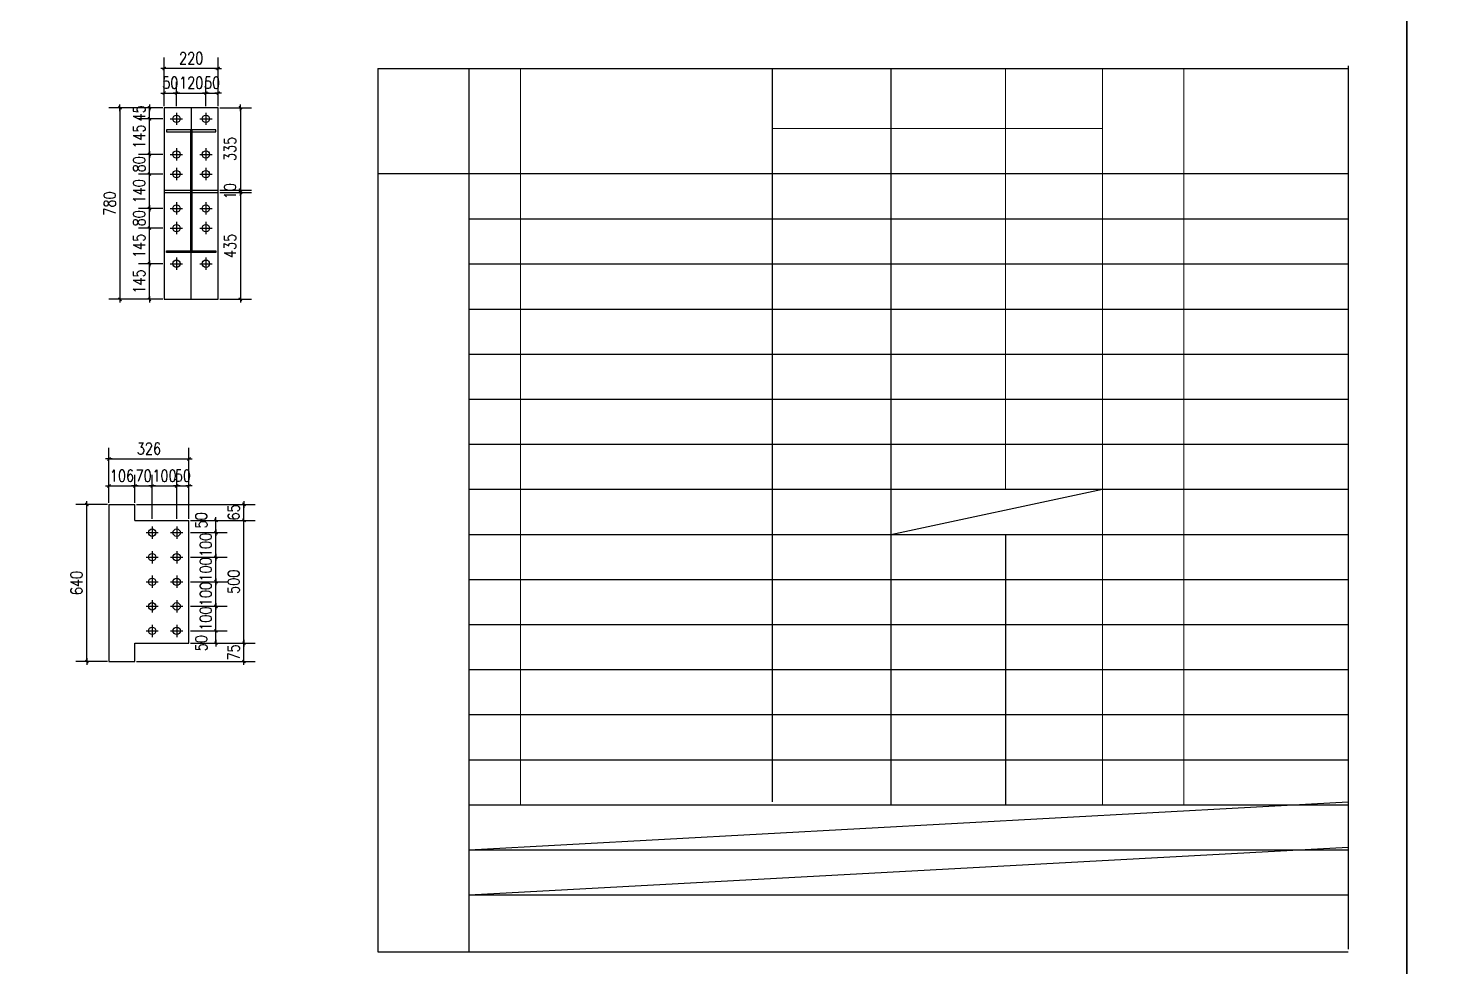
# Model space of a CAD drawing. Header units: millimetres. Extents: x 2287919 to 2522484, y -1845182 to -1736911.
# Drawn here: x 2422152 to 2433603, y -1823916 to -1816272 of the extents above; entities that cross this region are included whole.
import ezdxf

# ---------------------------------------------------------------- set-up
doc = ezdxf.new("R2010")
doc.units = ezdxf.units.MM
doc.header["$LTSCALE"] = 1000
doc.header["$PDMODE"] = 34
doc.layers.add('PUB_TEXT', color=7, linetype='Continuous')
doc.layers.add('钢架', color=7, linetype='Continuous', lineweight=25)
doc.styles.add('DIM_FONT', font='simplex.shx', dxfattribs={"width": 0.8, "bigfont": 'hztxt.shx'})
doc.dimstyles.new('WGH(1)', dxfattribs={"dimscale": 1.2, "dimtxt": 100, "dimasz": 0.5, "dimexe": 75, "dimexo": 75, "dimgap": 75, "dimtad": 1, "dimdec": 0, "dimzin": 0, "dimdsep": 46, "dimtxsty": 'DIM_FONT', "dimblk1": '_DIMX', "dimblk2": '_DIMX', "dimsah": 1, "dimcen": 0.09, "dimclrd": 3, "dimclre": 3, "dimclrt": 7, "dimadec": 0, "dimazin": 0, "dimtfac": 1, "dimtdec": 0, "dimtix": 1, "dimtmove": 2, "dimatfit": 3, "dimldrblk": '_DIMX', "dimfxl": 1, "dimtolj": 1, "dimtzin": 0, "dimarcsym": 0})

# ---------------------------------------------------------------- blocks, each defined once
blk = doc.blocks.new('_DIMX')
blk.add_line((-150, 0), (150, 0))
at = {"const_width": 50}
blk.add_lwpolyline([(-70, -70), (70, 70)], dxfattribs=at)
blk = doc.blocks.new('*D624')
at = {"color": 3, "lineweight": -2}
for p, q in [((2423248, -1818190), (2423050, -1818190)), ((2423140, -1818479.82), (2423140, -1818190.18)), ((2423248, -1818480), (2423050, -1818480))]:
    blk.add_line(p, q, dxfattribs=at)
at = {"layer": 'Defpoints', "color": 0}
for p in [(2423140, -1818190), (2423260, -1818190), (2423260, -1818480)]:
    blk.add_point(p, dxfattribs=at)
at = {"color": 3, "lineweight": -2, "xscale": 0.18, "yscale": 0.18, "zscale": 0.18}
for p, rotation in [((2423140, -1818190), 90), ((2423140, -1818480), 270)]:
    blk.add_blockref('_DIMX', p, dxfattribs=dict(at, rotation=rotation))
at = {"color": 7, "insert": (2423056, -1818335), "char_height": 96, "attachment_point": 5, "rotation": 90, "style": 'DIM_FONT'}
blk.add_mtext('\\A1;145', dxfattribs=at)
blk = doc.blocks.new('*D596')
at = {"color": 3, "lineweight": -2}
for p, q in [((2423248, -1817900), (2423050, -1817900)), ((2423140, -1818189.82), (2423140, -1817900.18)), ((2423248, -1818190), (2423050, -1818190))]:
    blk.add_line(p, q, dxfattribs=at)
at = {"layer": 'Defpoints', "color": 0}
for p in [(2423140, -1817900), (2423260, -1817900), (2423260, -1818190)]:
    blk.add_point(p, dxfattribs=at)
at = {"color": 3, "lineweight": -2, "xscale": 0.18, "yscale": 0.18, "zscale": 0.18}
for p, rotation in [((2423140, -1817900), 90), ((2423140, -1818190), 270)]:
    blk.add_blockref('_DIMX', p, dxfattribs=dict(at, rotation=rotation))
at = {"color": 7, "insert": (2423056, -1818045), "char_height": 96, "attachment_point": 5, "rotation": 90, "style": 'DIM_FONT'}
blk.add_mtext('\\A1;145', dxfattribs=at)
blk = doc.blocks.new('*D597')
at = {"color": 3, "lineweight": -2}
for p, q in [((2423248, -1817740), (2423050, -1817740)), ((2423140, -1817739.82), (2423140, -1817739.64)), ((2423140, -1817900), (2423140, -1817740)), ((2423248, -1817900), (2423050, -1817900)), ((2423140, -1817900.18), (2423140, -1817900.36))]:
    blk.add_line(p, q, dxfattribs=at)
at = {"layer": 'Defpoints', "color": 0}
for p in [(2423140, -1817740), (2423260, -1817740), (2423260, -1817900)]:
    blk.add_point(p, dxfattribs=at)
at = {"color": 3, "lineweight": -2, "xscale": 0.18, "yscale": 0.18, "zscale": 0.18}
for p, rotation in [((2423140, -1817740), 270), ((2423140, -1817900), 90)]:
    blk.add_blockref('_DIMX', p, dxfattribs=dict(at, rotation=rotation))
at = {"color": 7, "insert": (2423056, -1817820), "char_height": 96, "attachment_point": 5, "rotation": 90, "style": 'DIM_FONT'}
blk.add_mtext('\\A1;80', dxfattribs=at)
blk = doc.blocks.new('*D598')
at = {"color": 3, "lineweight": -2}
for p, q in [((2423248, -1817460), (2423050, -1817460)), ((2423140, -1817739.82), (2423140, -1817460.18)), ((2423248, -1817740), (2423050, -1817740))]:
    blk.add_line(p, q, dxfattribs=at)
at = {"layer": 'Defpoints', "color": 0}
for p in [(2423140, -1817460), (2423260, -1817460), (2423260, -1817740)]:
    blk.add_point(p, dxfattribs=at)
at = {"color": 3, "lineweight": -2, "xscale": 0.18, "yscale": 0.18, "zscale": 0.18}
for p, rotation in [((2423140, -1817460), 90), ((2423140, -1817740), 270)]:
    blk.add_blockref('_DIMX', p, dxfattribs=dict(at, rotation=rotation))
at = {"color": 7, "insert": (2423056, -1817600), "char_height": 96, "attachment_point": 5, "rotation": 90, "style": 'DIM_FONT'}
blk.add_mtext('\\A1;140', dxfattribs=at)
blk = doc.blocks.new('*D599')
at = {"color": 3, "lineweight": -2}
for p, q in [((2423248, -1817300), (2423050, -1817300)), ((2423140, -1817299.82), (2423140, -1817299.64)), ((2423140, -1817460), (2423140, -1817300)), ((2423248, -1817460), (2423050, -1817460)), ((2423140, -1817460.18), (2423140, -1817460.36))]:
    blk.add_line(p, q, dxfattribs=at)
at = {"layer": 'Defpoints', "color": 0}
for p in [(2423140, -1817300), (2423260, -1817300), (2423260, -1817460)]:
    blk.add_point(p, dxfattribs=at)
at = {"color": 3, "lineweight": -2, "xscale": 0.18, "yscale": 0.18, "zscale": 0.18}
for p, rotation in [((2423140, -1817300), 270), ((2423140, -1817460), 90)]:
    blk.add_blockref('_DIMX', p, dxfattribs=dict(at, rotation=rotation))
at = {"color": 7, "insert": (2423056, -1817380), "char_height": 96, "attachment_point": 5, "rotation": 90, "style": 'DIM_FONT'}
blk.add_mtext('\\A1;80', dxfattribs=at)
blk = doc.blocks.new('*D600')
at = {"color": 3, "lineweight": -2}
for p, q in [((2423248, -1817010), (2423050, -1817010)), ((2423140, -1817299.82), (2423140, -1817010.18)), ((2423248, -1817300), (2423050, -1817300))]:
    blk.add_line(p, q, dxfattribs=at)
at = {"layer": 'Defpoints', "color": 0}
for p in [(2423140, -1817010), (2423260, -1817010), (2423260, -1817300)]:
    blk.add_point(p, dxfattribs=at)
at = {"color": 3, "lineweight": -2, "xscale": 0.18, "yscale": 0.18, "zscale": 0.18}
for p, rotation in [((2423140, -1817010), 90), ((2423140, -1817300), 270)]:
    blk.add_blockref('_DIMX', p, dxfattribs=dict(at, rotation=rotation))
at = {"color": 7, "insert": (2423056, -1817155), "char_height": 96, "attachment_point": 5, "rotation": 90, "style": 'DIM_FONT'}
blk.add_mtext('\\A1;145', dxfattribs=at)
blk = doc.blocks.new('*D625')
at = {"color": 3, "lineweight": -2}
for p, q in [((2423248, -1816920), (2423050, -1816920)), ((2423140, -1816919.82), (2423140, -1816919.64)), ((2423140, -1817010), (2423140, -1816920)), ((2423248, -1817010), (2423050, -1817010)), ((2423140, -1817010.18), (2423140, -1817010.36))]:
    blk.add_line(p, q, dxfattribs=at)
at = {"layer": 'Defpoints', "color": 0}
for p in [(2423140, -1816920), (2423260, -1816920), (2423260, -1817010)]:
    blk.add_point(p, dxfattribs=at)
at = {"color": 3, "lineweight": -2, "xscale": 0.18, "yscale": 0.18, "zscale": 0.18}
for p, rotation in [((2423140, -1816920), 270), ((2423140, -1817010), 90)]:
    blk.add_blockref('_DIMX', p, dxfattribs=dict(at, rotation=rotation))
at = {"color": 7, "insert": (2423056, -1816965), "char_height": 96, "attachment_point": 5, "rotation": 90, "style": 'DIM_FONT'}
blk.add_mtext('\\A1;45', dxfattribs=at)
blk = doc.blocks.new('*D601')
at = {"color": 3, "lineweight": -2}
for p, q in [((2423260, -1816908), (2423260, -1816710)), ((2423360, -1816908), (2423360, -1816710)), ((2423259.82, -1816800), (2423259.64, -1816800)), ((2423260, -1816800), (2423360, -1816800)), ((2423360.18, -1816800), (2423360.36, -1816800))]:
    blk.add_line(p, q, dxfattribs=at)
at = {"layer": 'Defpoints', "color": 0}
for p in [(2423360, -1816800), (2423260, -1816920), (2423360, -1816920)]:
    blk.add_point(p, dxfattribs=at)
at = {"color": 3, "lineweight": -2, "xscale": 0.18, "yscale": 0.18, "zscale": 0.18}
blk.add_blockref('_DIMX', (2423260, -1816800), dxfattribs=at)
at = {"color": 3, "lineweight": -2, "xscale": 0.18, "yscale": 0.18, "zscale": 0.18, "rotation": 180}
blk.add_blockref('_DIMX', (2423360, -1816800), dxfattribs=at)
at = {"color": 7, "insert": (2423310, -1816716), "char_height": 96, "attachment_point": 5, "style": 'DIM_FONT'}
blk.add_mtext('\\A1;50', dxfattribs=at)
blk = doc.blocks.new('*D602')
at = {"color": 3, "lineweight": -2}
for p, q in [((2423360, -1816908), (2423360, -1816710)), ((2423600, -1816908), (2423600, -1816710)), ((2423359.82, -1816800), (2423359.64, -1816800)), ((2423360, -1816800), (2423600, -1816800)), ((2423600.18, -1816800), (2423600.36, -1816800))]:
    blk.add_line(p, q, dxfattribs=at)
at = {"layer": 'Defpoints', "color": 0}
for p in [(2423600, -1816800), (2423360, -1816920), (2423600, -1816920)]:
    blk.add_point(p, dxfattribs=at)
at = {"color": 3, "lineweight": -2, "xscale": 0.18, "yscale": 0.18, "zscale": 0.18}
blk.add_blockref('_DIMX', (2423360, -1816800), dxfattribs=at)
at = {"color": 3, "lineweight": -2, "xscale": 0.18, "yscale": 0.18, "zscale": 0.18, "rotation": 180}
blk.add_blockref('_DIMX', (2423600, -1816800), dxfattribs=at)
at = {"color": 7, "insert": (2423480, -1816716), "char_height": 96, "attachment_point": 5, "style": 'DIM_FONT'}
blk.add_mtext('\\A1;120', dxfattribs=at)
blk = doc.blocks.new('*D626')
at = {"color": 3, "lineweight": -2}
for p, q in [((2423600, -1816908), (2423600, -1816710)), ((2423700, -1816908), (2423700, -1816710)), ((2423599.82, -1816800), (2423599.64, -1816800)), ((2423600, -1816800), (2423700, -1816800)), ((2423700.18, -1816800), (2423700.36, -1816800))]:
    blk.add_line(p, q, dxfattribs=at)
at = {"layer": 'Defpoints', "color": 0}
for p in [(2423700, -1816800), (2423600, -1816920), (2423700, -1816920)]:
    blk.add_point(p, dxfattribs=at)
at = {"color": 3, "lineweight": -2, "xscale": 0.18, "yscale": 0.18, "zscale": 0.18}
blk.add_blockref('_DIMX', (2423600, -1816800), dxfattribs=at)
at = {"color": 3, "lineweight": -2, "xscale": 0.18, "yscale": 0.18, "zscale": 0.18, "rotation": 180}
blk.add_blockref('_DIMX', (2423700, -1816800), dxfattribs=at)
at = {"color": 7, "insert": (2423650, -1816716), "char_height": 96, "attachment_point": 5, "style": 'DIM_FONT'}
blk.add_mtext('\\A1;50', dxfattribs=at)
blk = doc.blocks.new('*D627')
at = {"color": 3, "lineweight": -2}
for p, q in [((2423260, -1816908), (2423260, -1816510)), ((2423700, -1816908), (2423700, -1816510)), ((2423699.82, -1816600), (2423260.18, -1816600))]:
    blk.add_line(p, q, dxfattribs=at)
at = {"layer": 'Defpoints', "color": 0}
for p in [(2423260, -1816600), (2423260, -1816920), (2423700, -1816920)]:
    blk.add_point(p, dxfattribs=at)
at = {"color": 3, "lineweight": -2, "xscale": 0.18, "yscale": 0.18, "zscale": 0.18, "rotation": 180}
blk.add_blockref('_DIMX', (2423260, -1816600), dxfattribs=at)
at = {"color": 3, "lineweight": -2, "xscale": 0.18, "yscale": 0.18, "zscale": 0.18}
blk.add_blockref('_DIMX', (2423700, -1816600), dxfattribs=at)
at = {"color": 7, "insert": (2423480, -1816516), "char_height": 96, "attachment_point": 5, "style": 'DIM_FONT'}
blk.add_mtext('\\A1;220', dxfattribs=at)
blk = doc.blocks.new('*D628')
at = {"color": 3, "lineweight": -2}
for p, q in [((2423248, -1816920), (2422810, -1816920)), ((2422900, -1816920.18), (2422900, -1818479.82)), ((2423248, -1818480), (2422810, -1818480))]:
    blk.add_line(p, q, dxfattribs=at)
at = {"layer": 'Defpoints', "color": 0}
for p in [(2423260, -1816920), (2422900, -1818480), (2423260, -1818480)]:
    blk.add_point(p, dxfattribs=at)
at = {"color": 3, "lineweight": -2, "xscale": 0.18, "yscale": 0.18, "zscale": 0.18}
for p, rotation in [((2422900, -1816920), 90), ((2422900, -1818480), 270)]:
    blk.add_blockref('_DIMX', p, dxfattribs=dict(at, rotation=rotation))
at = {"color": 7, "insert": (2422816, -1817700), "char_height": 96, "attachment_point": 5, "rotation": 90, "style": 'DIM_FONT'}
blk.add_mtext('\\A1;780', dxfattribs=at)
blk = doc.blocks.new('*D629')
at = {"color": 3, "lineweight": -2}
for p, q in [((2423712, -1816920), (2423971, -1816920)), ((2423881, -1816920.18), (2423881, -1817589.82)), ((2423712, -1817590), (2423971, -1817590))]:
    blk.add_line(p, q, dxfattribs=at)
at = {"layer": 'Defpoints', "color": 0}
for p in [(2423700, -1816920), (2423700, -1817590), (2423881, -1817590)]:
    blk.add_point(p, dxfattribs=at)
at = {"color": 3, "lineweight": -2, "xscale": 0.18, "yscale": 0.18, "zscale": 0.18}
for p, rotation in [((2423881, -1816920), 90), ((2423881, -1817590), 270)]:
    blk.add_blockref('_DIMX', p, dxfattribs=dict(at, rotation=rotation))
at = {"color": 7, "insert": (2423797, -1817255), "char_height": 96, "attachment_point": 5, "rotation": 90, "style": 'DIM_FONT'}
blk.add_mtext('\\A1;335', dxfattribs=at)
blk = doc.blocks.new('*D633')
at = {"color": 3, "lineweight": -2}
for p, q in [((2423712, -1817590), (2423971, -1817590)), ((2423712, -1817610), (2423971, -1817610)), ((2423881, -1817589.82), (2423881, -1817589.64)), ((2423881, -1817590), (2423881, -1817610)), ((2423881, -1817610.18), (2423881, -1817610.36))]:
    blk.add_line(p, q, dxfattribs=at)
at = {"layer": 'Defpoints', "color": 0}
for p in [(2423700, -1817590), (2423700, -1817610), (2423881, -1817610)]:
    blk.add_point(p, dxfattribs=at)
at = {"color": 3, "lineweight": -2, "xscale": 0.18, "yscale": 0.18, "zscale": 0.18}
for p, rotation in [((2423881, -1817590), 270), ((2423881, -1817610), 90)]:
    blk.add_blockref('_DIMX', p, dxfattribs=dict(at, rotation=rotation))
at = {"color": 7, "insert": (2423797, -1817600), "char_height": 96, "attachment_point": 5, "rotation": 90, "style": 'DIM_FONT'}
blk.add_mtext('\\A1;10', dxfattribs=at)
blk = doc.blocks.new('*D634')
at = {"color": 3, "lineweight": -2}
for p, q in [((2423712, -1817610), (2423971, -1817610)), ((2423881, -1817610.18), (2423881, -1818479.82)), ((2423712, -1818480), (2423971, -1818480))]:
    blk.add_line(p, q, dxfattribs=at)
at = {"layer": 'Defpoints', "color": 0}
for p in [(2423700, -1817610), (2423700, -1818480), (2423881, -1818480)]:
    blk.add_point(p, dxfattribs=at)
at = {"color": 3, "lineweight": -2, "xscale": 0.18, "yscale": 0.18, "zscale": 0.18}
for p, rotation in [((2423881, -1817610), 90), ((2423881, -1818480), 270)]:
    blk.add_blockref('_DIMX', p, dxfattribs=dict(at, rotation=rotation))
at = {"color": 7, "insert": (2423797, -1818045), "char_height": 96, "attachment_point": 5, "rotation": 90, "style": 'DIM_FONT'}
blk.add_mtext('\\A1;435', dxfattribs=at)
blk = doc.blocks.new('*D635')
at = {"color": 3, "lineweight": -2}
for p, q in [((2422798, -1820150), (2422540, -1820150)), ((2422630, -1821429.82), (2422630, -1820150.18)), ((2422798, -1821430), (2422540, -1821430))]:
    blk.add_line(p, q, dxfattribs=at)
at = {"layer": 'Defpoints', "color": 0}
for p in [(2422630, -1820150), (2422810, -1820150), (2422810, -1821430)]:
    blk.add_point(p, dxfattribs=at)
at = {"color": 3, "lineweight": -2, "xscale": 0.18, "yscale": 0.18, "zscale": 0.18}
for p, rotation in [((2422630, -1820150), 90), ((2422630, -1821430), 270)]:
    blk.add_blockref('_DIMX', p, dxfattribs=dict(at, rotation=rotation))
at = {"color": 7, "insert": (2422546, -1820790), "char_height": 96, "attachment_point": 5, "rotation": 90, "style": 'DIM_FONT'}
blk.add_mtext('\\A1;640', dxfattribs=at)
blk = doc.blocks.new('*D636')
at = {"color": 3, "lineweight": -2}
for p, q in [((2422810, -1820138), (2422810, -1819910)), ((2423022, -1820138), (2423022, -1819910)), ((2422809.82, -1820000), (2422809.64, -1820000)), ((2422810, -1820000), (2423022, -1820000)), ((2423022.18, -1820000), (2423022.36, -1820000))]:
    blk.add_line(p, q, dxfattribs=at)
at = {"layer": 'Defpoints', "color": 0}
for p in [(2423022, -1820000), (2422810, -1820150), (2423022, -1820150)]:
    blk.add_point(p, dxfattribs=at)
at = {"color": 3, "lineweight": -2, "xscale": 0.18, "yscale": 0.18, "zscale": 0.18}
blk.add_blockref('_DIMX', (2422810, -1820000), dxfattribs=at)
at = {"color": 3, "lineweight": -2, "xscale": 0.18, "yscale": 0.18, "zscale": 0.18, "rotation": 180}
blk.add_blockref('_DIMX', (2423022, -1820000), dxfattribs=at)
at = {"color": 7, "insert": (2422916, -1819916), "char_height": 96, "attachment_point": 5, "style": 'DIM_FONT'}
blk.add_mtext('\\A1;106', dxfattribs=at)
blk = doc.blocks.new('*D637')
at = {"color": 3, "lineweight": -2}
for p, q in [((2423022, -1820138), (2423022, -1819910)), ((2423162, -1820268), (2423162, -1819910)), ((2423021.82, -1820000), (2423021.64, -1820000)), ((2423022, -1820000), (2423162, -1820000)), ((2423162.18, -1820000), (2423162.36, -1820000))]:
    blk.add_line(p, q, dxfattribs=at)
at = {"layer": 'Defpoints', "color": 0}
for p in [(2423162, -1820000), (2423022, -1820150), (2423162, -1820280)]:
    blk.add_point(p, dxfattribs=at)
at = {"color": 3, "lineweight": -2, "xscale": 0.18, "yscale": 0.18, "zscale": 0.18}
blk.add_blockref('_DIMX', (2423022, -1820000), dxfattribs=at)
at = {"color": 3, "lineweight": -2, "xscale": 0.18, "yscale": 0.18, "zscale": 0.18, "rotation": 180}
blk.add_blockref('_DIMX', (2423162, -1820000), dxfattribs=at)
at = {"color": 7, "insert": (2423092, -1819916), "char_height": 96, "attachment_point": 5, "style": 'DIM_FONT'}
blk.add_mtext('\\A1;70', dxfattribs=at)
blk = doc.blocks.new('*D603')
at = {"color": 3, "lineweight": -2}
for p, q in [((2423162, -1820268), (2423162, -1819910)), ((2423362, -1820268), (2423362, -1819910)), ((2423161.82, -1820000), (2423161.64, -1820000)), ((2423162, -1820000), (2423362, -1820000)), ((2423362.18, -1820000), (2423362.36, -1820000))]:
    blk.add_line(p, q, dxfattribs=at)
at = {"layer": 'Defpoints', "color": 0}
for p in [(2423362, -1820000), (2423162, -1820280), (2423362, -1820280)]:
    blk.add_point(p, dxfattribs=at)
at = {"color": 3, "lineweight": -2, "xscale": 0.18, "yscale": 0.18, "zscale": 0.18}
blk.add_blockref('_DIMX', (2423162, -1820000), dxfattribs=at)
at = {"color": 3, "lineweight": -2, "xscale": 0.18, "yscale": 0.18, "zscale": 0.18, "rotation": 180}
blk.add_blockref('_DIMX', (2423362, -1820000), dxfattribs=at)
at = {"color": 7, "insert": (2423262, -1819916), "char_height": 96, "attachment_point": 5, "style": 'DIM_FONT'}
blk.add_mtext('\\A1;100', dxfattribs=at)
blk = doc.blocks.new('*D638')
at = {"color": 3, "lineweight": -2}
for p, q in [((2423362, -1820268), (2423362, -1819910)), ((2423462, -1820268), (2423462, -1819910)), ((2423361.82, -1820000), (2423361.64, -1820000)), ((2423362, -1820000), (2423462, -1820000)), ((2423462.18, -1820000), (2423462.36, -1820000))]:
    blk.add_line(p, q, dxfattribs=at)
at = {"layer": 'Defpoints', "color": 0}
for p in [(2423462, -1820000), (2423362, -1820280), (2423462, -1820280)]:
    blk.add_point(p, dxfattribs=at)
at = {"color": 3, "lineweight": -2, "xscale": 0.18, "yscale": 0.18, "zscale": 0.18}
blk.add_blockref('_DIMX', (2423362, -1820000), dxfattribs=at)
at = {"color": 3, "lineweight": -2, "xscale": 0.18, "yscale": 0.18, "zscale": 0.18, "rotation": 180}
blk.add_blockref('_DIMX', (2423462, -1820000), dxfattribs=at)
at = {"color": 7, "insert": (2423412, -1819916), "char_height": 96, "attachment_point": 5, "style": 'DIM_FONT'}
blk.add_mtext('\\A1;50', dxfattribs=at)
blk = doc.blocks.new('*D639')
at = {"color": 3, "lineweight": -2}
for p, q in [((2423474, -1821180), (2423772, -1821180)), ((2423682, -1821279.82), (2423682, -1821180.18)), ((2423474, -1821280), (2423772, -1821280))]:
    blk.add_line(p, q, dxfattribs=at)
at = {"layer": 'Defpoints', "color": 0}
for p in [(2423462, -1821180), (2423682, -1821180), (2423462, -1821280)]:
    blk.add_point(p, dxfattribs=at)
at = {"color": 3, "lineweight": -2, "xscale": 0.18, "yscale": 0.18, "zscale": 0.18}
for p, rotation in [((2423682, -1821180), 90), ((2423682, -1821280), 270)]:
    blk.add_blockref('_DIMX', p, dxfattribs=dict(at, rotation=rotation))
at = {"color": 7, "insert": (2423562, -1821280), "char_height": 96, "attachment_point": 5, "rotation": 90, "style": 'DIM_FONT'}
blk.add_mtext('\\A1;50', dxfattribs=at)
blk = doc.blocks.new('*D604')
at = {"color": 3, "lineweight": -2}
for p, q in [((2423474, -1820980), (2423772, -1820980)), ((2423682, -1820979.82), (2423682, -1820979.64)), ((2423682, -1821180), (2423682, -1820980)), ((2423474, -1821180), (2423772, -1821180)), ((2423682, -1821180.18), (2423682, -1821180.36))]:
    blk.add_line(p, q, dxfattribs=at)
at = {"layer": 'Defpoints', "color": 0}
for p in [(2423462, -1820980), (2423682, -1820980), (2423462, -1821180)]:
    blk.add_point(p, dxfattribs=at)
at = {"color": 3, "lineweight": -2, "xscale": 0.18, "yscale": 0.18, "zscale": 0.18}
for p, rotation in [((2423682, -1820980), 270), ((2423682, -1821180), 90)]:
    blk.add_blockref('_DIMX', p, dxfattribs=dict(at, rotation=rotation))
at = {"color": 7, "insert": (2423598, -1821080), "char_height": 96, "attachment_point": 5, "rotation": 90, "style": 'DIM_FONT'}
blk.add_mtext('\\A1;100', dxfattribs=at)
blk = doc.blocks.new('*D640')
at = {"color": 3, "lineweight": -2}
for p, q in [((2423474, -1820780), (2423772, -1820780)), ((2423682, -1820779.82), (2423682, -1820779.64)), ((2423682, -1820980), (2423682, -1820780)), ((2423474, -1820980), (2423772, -1820980)), ((2423682, -1820980.18), (2423682, -1820980.36))]:
    blk.add_line(p, q, dxfattribs=at)
at = {"layer": 'Defpoints', "color": 0}
for p in [(2423462, -1820780), (2423682, -1820780), (2423462, -1820980)]:
    blk.add_point(p, dxfattribs=at)
at = {"color": 3, "lineweight": -2, "xscale": 0.18, "yscale": 0.18, "zscale": 0.18}
for p, rotation in [((2423682, -1820780), 270), ((2423682, -1820980), 90)]:
    blk.add_blockref('_DIMX', p, dxfattribs=dict(at, rotation=rotation))
at = {"color": 7, "insert": (2423598, -1820880), "char_height": 96, "attachment_point": 5, "rotation": 90, "style": 'DIM_FONT'}
blk.add_mtext('\\A1;100', dxfattribs=at)
blk = doc.blocks.new('*D641')
at = {"color": 3, "lineweight": -2}
for p, q in [((2423474, -1820580), (2423772, -1820580)), ((2423682, -1820579.82), (2423682, -1820579.64)), ((2423682, -1820780), (2423682, -1820580)), ((2423474, -1820780), (2423772, -1820780)), ((2423682, -1820780.18), (2423682, -1820780.36))]:
    blk.add_line(p, q, dxfattribs=at)
at = {"layer": 'Defpoints', "color": 0}
for p in [(2423462, -1820580), (2423682, -1820580), (2423462, -1820780)]:
    blk.add_point(p, dxfattribs=at)
at = {"color": 3, "lineweight": -2, "xscale": 0.18, "yscale": 0.18, "zscale": 0.18}
for p, rotation in [((2423682, -1820580), 270), ((2423682, -1820780), 90)]:
    blk.add_blockref('_DIMX', p, dxfattribs=dict(at, rotation=rotation))
at = {"color": 7, "insert": (2423598, -1820680), "char_height": 96, "attachment_point": 5, "rotation": 90, "style": 'DIM_FONT'}
blk.add_mtext('\\A1;100', dxfattribs=at)
blk = doc.blocks.new('*D605')
at = {"color": 3, "lineweight": -2}
for p, q in [((2423474, -1820380), (2423772, -1820380)), ((2423682, -1820379.82), (2423682, -1820379.64)), ((2423682, -1820580), (2423682, -1820380)), ((2423474, -1820580), (2423772, -1820580)), ((2423682, -1820580.18), (2423682, -1820580.36))]:
    blk.add_line(p, q, dxfattribs=at)
at = {"layer": 'Defpoints', "color": 0}
for p in [(2423462, -1820380), (2423682, -1820380), (2423462, -1820580)]:
    blk.add_point(p, dxfattribs=at)
at = {"color": 3, "lineweight": -2, "xscale": 0.18, "yscale": 0.18, "zscale": 0.18}
for p, rotation in [((2423682, -1820380), 270), ((2423682, -1820580), 90)]:
    blk.add_blockref('_DIMX', p, dxfattribs=dict(at, rotation=rotation))
at = {"color": 7, "insert": (2423598, -1820480), "char_height": 96, "attachment_point": 5, "rotation": 90, "style": 'DIM_FONT'}
blk.add_mtext('\\A1;100', dxfattribs=at)
blk = doc.blocks.new('*D606')
at = {"color": 3, "lineweight": -2}
for p, q in [((2423474, -1820280), (2423772, -1820280)), ((2423682, -1820379.82), (2423682, -1820280.18)), ((2423474, -1820380), (2423772, -1820380))]:
    blk.add_line(p, q, dxfattribs=at)
at = {"layer": 'Defpoints', "color": 0}
for p in [(2423462, -1820280), (2423682, -1820280), (2423462, -1820380)]:
    blk.add_point(p, dxfattribs=at)
at = {"color": 3, "lineweight": -2, "xscale": 0.18, "yscale": 0.18, "zscale": 0.18}
for p, rotation in [((2423682, -1820280), 90), ((2423682, -1820380), 270)]:
    blk.add_blockref('_DIMX', p, dxfattribs=dict(at, rotation=rotation))
at = {"color": 7, "insert": (2423562, -1820280), "char_height": 96, "attachment_point": 5, "rotation": 90, "style": 'DIM_FONT'}
blk.add_mtext('\\A1;50', dxfattribs=at)
blk = doc.blocks.new('*D642')
at = {"color": 3, "lineweight": -2}
for p, q in [((2423474, -1821280), (2424000, -1821280)), ((2423910, -1821279.82), (2423910, -1821279.64)), ((2423910, -1821430), (2423910, -1821280)), ((2423034, -1821430), (2424000, -1821430)), ((2423910, -1821430.18), (2423910, -1821430.36))]:
    blk.add_line(p, q, dxfattribs=at)
at = {"layer": 'Defpoints', "color": 0}
for p in [(2423462, -1821280), (2423910, -1821280), (2423022, -1821430)]:
    blk.add_point(p, dxfattribs=at)
at = {"color": 3, "lineweight": -2, "xscale": 0.18, "yscale": 0.18, "zscale": 0.18}
for p, rotation in [((2423910, -1821280), 270), ((2423910, -1821430), 90)]:
    blk.add_blockref('_DIMX', p, dxfattribs=dict(at, rotation=rotation))
at = {"color": 7, "insert": (2423826, -1821355), "char_height": 96, "attachment_point": 5, "rotation": 90, "style": 'DIM_FONT'}
blk.add_mtext('\\A1;75', dxfattribs=at)
blk = doc.blocks.new('*D607')
at = {"color": 3, "lineweight": -2}
for p, q in [((2423474, -1820280), (2424000, -1820280)), ((2423910, -1821279.82), (2423910, -1820280.18)), ((2423474, -1821280), (2424000, -1821280))]:
    blk.add_line(p, q, dxfattribs=at)
at = {"layer": 'Defpoints', "color": 0}
for p in [(2423462, -1820280), (2423910, -1820280), (2423462, -1821280)]:
    blk.add_point(p, dxfattribs=at)
at = {"color": 3, "lineweight": -2, "xscale": 0.18, "yscale": 0.18, "zscale": 0.18}
for p, rotation in [((2423910, -1820280), 90), ((2423910, -1821280), 270)]:
    blk.add_blockref('_DIMX', p, dxfattribs=dict(at, rotation=rotation))
at = {"color": 7, "insert": (2423826, -1820780), "char_height": 96, "attachment_point": 5, "rotation": 90, "style": 'DIM_FONT'}
blk.add_mtext('\\A1;500', dxfattribs=at)
blk = doc.blocks.new('*D608')
at = {"color": 3, "lineweight": -2}
for p, q in [((2423034, -1820150), (2424000, -1820150)), ((2423910, -1820149.82), (2423910, -1820149.64)), ((2423910, -1820280), (2423910, -1820150)), ((2423474, -1820280), (2424000, -1820280)), ((2423910, -1820280.18), (2423910, -1820280.36))]:
    blk.add_line(p, q, dxfattribs=at)
at = {"layer": 'Defpoints', "color": 0}
for p in [(2423022, -1820150), (2423910, -1820150), (2423462, -1820280)]:
    blk.add_point(p, dxfattribs=at)
at = {"color": 3, "lineweight": -2, "xscale": 0.18, "yscale": 0.18, "zscale": 0.18}
for p, rotation in [((2423910, -1820150), 270), ((2423910, -1820280), 90)]:
    blk.add_blockref('_DIMX', p, dxfattribs=dict(at, rotation=rotation))
at = {"color": 7, "insert": (2423826, -1820215), "char_height": 96, "attachment_point": 5, "rotation": 90, "style": 'DIM_FONT'}
blk.add_mtext('\\A1;65', dxfattribs=at)
blk = doc.blocks.new('*D609')
at = {"color": 3, "lineweight": -2}
for p, q in [((2422810, -1820138), (2422810, -1819690)), ((2423462, -1820268), (2423462, -1819690)), ((2422810.18, -1819780), (2423461.82, -1819780))]:
    blk.add_line(p, q, dxfattribs=at)
at = {"layer": 'Defpoints', "color": 0}
for p in [(2423462, -1819780), (2422810, -1820150), (2423462, -1820280)]:
    blk.add_point(p, dxfattribs=at)
at = {"color": 3, "lineweight": -2, "xscale": 0.18, "yscale": 0.18, "zscale": 0.18, "rotation": 180}
blk.add_blockref('_DIMX', (2422810, -1819780), dxfattribs=at)
at = {"color": 3, "lineweight": -2, "xscale": 0.18, "yscale": 0.18, "zscale": 0.18}
blk.add_blockref('_DIMX', (2423462, -1819780), dxfattribs=at)
at = {"color": 7, "insert": (2423136, -1819696), "char_height": 96, "attachment_point": 5, "style": 'DIM_FONT'}
blk.add_mtext('\\A1;326', dxfattribs=at)

msp = doc.modelspace()

# ---------------------------------------------------------------- linework, layer by layer
at = {"color": 1}
for p, q in [((2425000, -1816600), (2425000, -1823794.4)), ((2425745.3, -1823794.4), (2425745.3, -1816600)), ((2423480, -1816920), (2423480, -1818100)), ((2423480, -1818480), (2423480, -1818100))]:
    msp.add_line(p, q, dxfattribs=at)
for p, q in [((2425000, -1816600), (2432903.9, -1816600)), ((2428212.3, -1816600), (2428212.3, -1822572.9)), ((2429178.4, -1816600), (2429178.4, -1822596.1)), ((2432903.9, -1816577.3), (2432903.9, -1823771.7)), ((2423260, -1816920), (2423260, -1818480)), ((2423700, -1816920), (2423260, -1816920)), ((2423360, -1816960), (2423360, -1817060)), ((2423600, -1816960), (2423600, -1817060)), ((2423700, -1818480), (2423700, -1816920)), ((2423310, -1817010), (2423410, -1817010)), ((2423550, -1817010), (2423650, -1817010)), ((2423310, -1817300), (2423410, -1817300)), ((2423360, -1817250), (2423360, -1817350)), ((2423550, -1817300), (2423650, -1817300)), ((2423600, -1817250), (2423600, -1817350)), ((2423360, -1817410), (2423360, -1817510)), ((2423600, -1817410), (2423600, -1817510)), ((2423310, -1817460), (2423410, -1817460)), ((2423550, -1817460), (2423650, -1817460)), ((2425000, -1817454.3), (2432903.9, -1817454.3)), ((2423260, -1817590), (2423474, -1817590)), ((2423260, -1817610), (2423474, -1817610)), ((2423486, -1817590), (2423700, -1817590)), ((2423486, -1817610), (2423700, -1817610)), ((2423310, -1817740), (2423410, -1817740)), ((2423360, -1817690), (2423360, -1817790)), ((2423550, -1817740), (2423650, -1817740)), ((2423600, -1817690), (2423600, -1817790)), ((2423360, -1817850), (2423360, -1817950)), ((2423600, -1817850), (2423600, -1817950)), ((2425745.3, -1817825.1), (2432903.9, -1817825.1)), ((2423310, -1817900), (2423410, -1817900)), ((2423550, -1817900), (2423650, -1817900)), ((2423310, -1818190), (2423410, -1818190)), ((2423360, -1818140), (2423360, -1818240)), ((2423550, -1818190), (2423650, -1818190)), ((2423600, -1818140), (2423600, -1818240)), ((2425745.3, -1818192.1), (2432903.9, -1818192.1)), ((2423260, -1818480), (2423700, -1818480)), ((2425745.3, -1818559.1), (2432903.9, -1818559.1)), ((2425745.3, -1818926.1), (2432903.9, -1818926.1)), ((2425745.3, -1819293.1), (2432903.9, -1819293.1)), ((2425745.3, -1819660.1), (2432903.9, -1819660.1)), ((2425745.3, -1820027.1), (2432903.9, -1820027.1)), ((2429178.4, -1820394.1), (2430904.9, -1820027.1)), ((2422810, -1820150), (2423022, -1820150)), ((2422810, -1820150), (2422810, -1821430)), ((2423022, -1820280), (2423022, -1820150)), ((2423022, -1820280), (2423462, -1820280)), ((2423462, -1821280), (2423462, -1820280)), ((2423112, -1820380), (2423212, -1820380)), ((2423162, -1820330), (2423162, -1820430)), ((2423312, -1820380), (2423412, -1820380)), ((2423362, -1820330), (2423362, -1820430)), ((2425745.3, -1820394.1), (2432903.9, -1820394.1)), ((2423112, -1820580), (2423212, -1820580)), ((2423162, -1820530), (2423162, -1820630)), ((2423312, -1820580), (2423412, -1820580)), ((2423362, -1820530), (2423362, -1820630)), ((2423162, -1820730), (2423162, -1820830)), ((2423362, -1820730), (2423362, -1820830)), ((2423112, -1820780), (2423212, -1820780)), ((2423312, -1820780), (2423412, -1820780)), ((2425745.3, -1820761.1), (2432903.9, -1820761.1)), ((2423162, -1820930), (2423162, -1821030)), ((2423362, -1820930), (2423362, -1821030)), ((2423112, -1820980), (2423212, -1820980)), ((2423312, -1820980), (2423412, -1820980)), ((2423112, -1821180), (2423212, -1821180)), ((2423162, -1821130), (2423162, -1821230)), ((2423312, -1821180), (2423412, -1821180)), ((2423362, -1821130), (2423362, -1821230)), ((2425745.3, -1821128.1), (2432903.9, -1821128.1)), ((2423022, -1821430), (2423022, -1821280)), ((2423022, -1821280), (2423462, -1821280)), ((2422810, -1821430), (2423022, -1821430)), ((2425745.3, -1821495.1), (2432903.9, -1821495.1)), ((2425745.3, -1821862.1), (2432903.9, -1821862.1)), ((2425745.3, -1822229.1), (2432903.9, -1822229.1)), ((2425745.3, -1822962.9), (2432903.9, -1822572.9)), ((2425745.3, -1822596.1), (2432903.9, -1822596.1)), ((2425745.3, -1823330.1), (2432903.9, -1822940.2)), ((2425745.3, -1822963.1), (2432903.9, -1822963.1)), ((2425745.3, -1823330.1), (2432903.9, -1823330.1)), ((2425000, -1823794.4), (2432903.9, -1823794.4))]:
    msp.add_line(p, q)
at = {"color": 4}
for p, q in [((2423480, -1816920), (2423470, -1816920)), ((2423480, -1817100), (2423280, -1817100)), ((2423280, -1817100), (2423280, -1817116)), ((2423280, -1817116), (2423680, -1817116)), ((2423474, -1817100), (2423474, -1818100)), ((2423680, -1817100), (2423480, -1817100)), ((2423486, -1817100), (2423486, -1818100)), ((2423680, -1817116), (2423680, -1817100)), ((2423280, -1818100), (2423280, -1818084)), ((2423280, -1818084), (2423680, -1818084)), ((2423480, -1818100), (2423280, -1818100)), ((2423480, -1818100), (2423470, -1818100)), ((2423680, -1818100), (2423480, -1818100)), ((2423680, -1818084), (2423680, -1818100))]:
    msp.add_line(p, q, dxfattribs=at)
for points in [[(2415563.9, -1812912), (2433383.9, -1812912), (2433383.9, -1825512), (2415563.9, -1825512)], [(2433383.9, -1812912), (2451203.9, -1812912), (2451203.9, -1825512), (2433383.9, -1825512)]]:
    msp.add_lwpolyline(points, close=True)
for centre in [(2423360, -1817010), (2423600, -1817010), (2423360, -1817300), (2423600, -1817300), (2423360, -1817460), (2423600, -1817460), (2423360, -1817740), (2423600, -1817740), (2423360, -1817900), (2423600, -1817900), (2423360, -1818190), (2423600, -1818190), (2423162, -1820380), (2423362, -1820380), (2423162, -1820580), (2423362, -1820580), (2423162, -1820780), (2423362, -1820780), (2423162, -1820980), (2423362, -1820980), (2423162, -1821180), (2423362, -1821180)]:
    msp.add_circle(centre, 30)
at = {"layer": 'PUB_TEXT'}
msp.add_line((2430112.9, -1820394.1), (2430112.9, -1822596.1), dxfattribs=at)
at = {"layer": '钢架', "lineweight": 13}
for p, q in [((2426161.4, -1816600), (2426161.4, -1822595.6)), ((2430112.9, -1816600), (2430112.9, -1820027.1)), ((2430904.9, -1816600), (2430904.9, -1822596.1)), ((2431565.1, -1816600), (2431565.1, -1822596.1)), ((2428212.3, -1817088.3), (2430904.9, -1817088.3)), ((2425000, -1817454.3), (2425745.3, -1817452.2))]:
    msp.add_line(p, q, dxfattribs=at)

# ---------------------------------------------------------------- dimensions: what is measured, and where the dimension line sits
at = {"color": 1}
for p1, p2, distance, picture, middle in [((2423700, -1816920), (2423260, -1816920), -320, '*D627', (2423480, -1816516)), ((2423260, -1816920), (2423260, -1818480), -360, '*D628', (2422816, -1817700)), ((2422810, -1821430), (2422810, -1820150), 180, '*D635', (2422546, -1820790))]:
    dim = msp.add_aligned_dim(p1=p1, p2=p2, distance=distance, dimstyle='WGH(1)', override={"dimtxt": 80, "dimasz": 0.15, "dimexo": 10, "dimgap": 30, "dimlfac": 0.5}, dxfattribs=at)
    dim.commit()
    dim.dimension.update_dxf_attribs({"geometry": picture, "text_midpoint": middle})
for base, p1, p2, picture, middle in [((2423360, -1816800), (2423260, -1816920), (2423360, -1816920), '*D601', (2423310, -1816716)), ((2423600, -1816800), (2423360, -1816920), (2423600, -1816920), '*D602', (2423480, -1816716)), ((2423700, -1816800), (2423600, -1816920), (2423700, -1816920), '*D626', (2423650, -1816716)), ((2423462, -1819780), (2422810, -1820150), (2423462, -1820280), '*D609', (2423136, -1819696)), ((2423022, -1820000), (2422810, -1820150), (2423022, -1820150), '*D636', (2422916, -1819916)), ((2423162, -1820000), (2423022, -1820150), (2423162, -1820280), '*D637', (2423092, -1819916)), ((2423362, -1820000), (2423162, -1820280), (2423362, -1820280), '*D603', (2423262, -1819916)), ((2423462, -1820000), (2423362, -1820280), (2423462, -1820280), '*D638', (2423412, -1819916))]:
    dim = msp.add_linear_dim(base=base, p1=p1, p2=p2, dimstyle='WGH(1)', override={"dimtxt": 80, "dimasz": 0.15, "dimexo": 10, "dimgap": 30, "dimlfac": 0.5}, dxfattribs=at)
    dim.commit()
    dim.dimension.update_dxf_attribs({"geometry": picture, "text_midpoint": middle})
for base, p1, p2, picture, middle in [((2423140, -1816920), (2423260, -1817010), (2423260, -1816920), '*D625', (2423056, -1816965)), ((2423881, -1817590), (2423700, -1816920), (2423700, -1817590), '*D629', (2423797, -1817255)), ((2423140, -1817010), (2423260, -1817300), (2423260, -1817010), '*D600', (2423056, -1817155)), ((2423140, -1817300), (2423260, -1817460), (2423260, -1817300), '*D599', (2423056, -1817380)), ((2423140, -1817460), (2423260, -1817740), (2423260, -1817460), '*D598', (2423056, -1817600)), ((2423881, -1817610), (2423700, -1817590), (2423700, -1817610), '*D633', (2423797, -1817600)), ((2423881, -1818480), (2423700, -1817610), (2423700, -1818480), '*D634', (2423797, -1818045)), ((2423140, -1817740), (2423260, -1817900), (2423260, -1817740), '*D597', (2423056, -1817820)), ((2423140, -1817900), (2423260, -1818190), (2423260, -1817900), '*D596', (2423056, -1818045)), ((2423140, -1818190), (2423260, -1818480), (2423260, -1818190), '*D624', (2423056, -1818335)), ((2423910, -1820150), (2423462, -1820280), (2423022, -1820150), '*D608', (2423826, -1820215)), ((2423910, -1820280), (2423462, -1821280), (2423462, -1820280), '*D607', (2423826, -1820780)), ((2423682, -1820380), (2423462, -1820580), (2423462, -1820380), '*D605', (2423598, -1820480)), ((2423682, -1820580), (2423462, -1820780), (2423462, -1820580), '*D641', (2423598, -1820680)), ((2423682, -1820780), (2423462, -1820980), (2423462, -1820780), '*D640', (2423598, -1820880)), ((2423682, -1820980), (2423462, -1821180), (2423462, -1820980), '*D604', (2423598, -1821080)), ((2423910, -1821280), (2423022, -1821430), (2423462, -1821280), '*D642', (2423826, -1821355))]:
    dim = msp.add_linear_dim(base=base, p1=p1, p2=p2, angle=90, dimstyle='WGH(1)', override={"dimtxt": 80, "dimasz": 0.15, "dimexo": 10, "dimgap": 30, "dimlfac": 0.5}, dxfattribs=at)
    dim.commit()
    dim.dimension.update_dxf_attribs({"geometry": picture, "text_midpoint": middle})
for base, p1, p2, picture, middle in [((2423682, -1820280), (2423462, -1820380), (2423462, -1820280), '*D606', (2423562, -1820280)), ((2423682, -1821180), (2423462, -1821280), (2423462, -1821180), '*D639', (2423562, -1821280))]:
    dim = msp.add_linear_dim(base=base, p1=p1, p2=p2, angle=90, dimstyle='WGH(1)', override={"dimtxt": 80, "dimasz": 0.15, "dimexo": 10, "dimgap": 30, "dimlfac": 0.5}, dxfattribs=at)
    dim.commit()
    dim.dimension.update_dxf_attribs({"geometry": picture, "text_midpoint": middle, "dimtype": 160})

doc.saveas('drawing.dxf')
